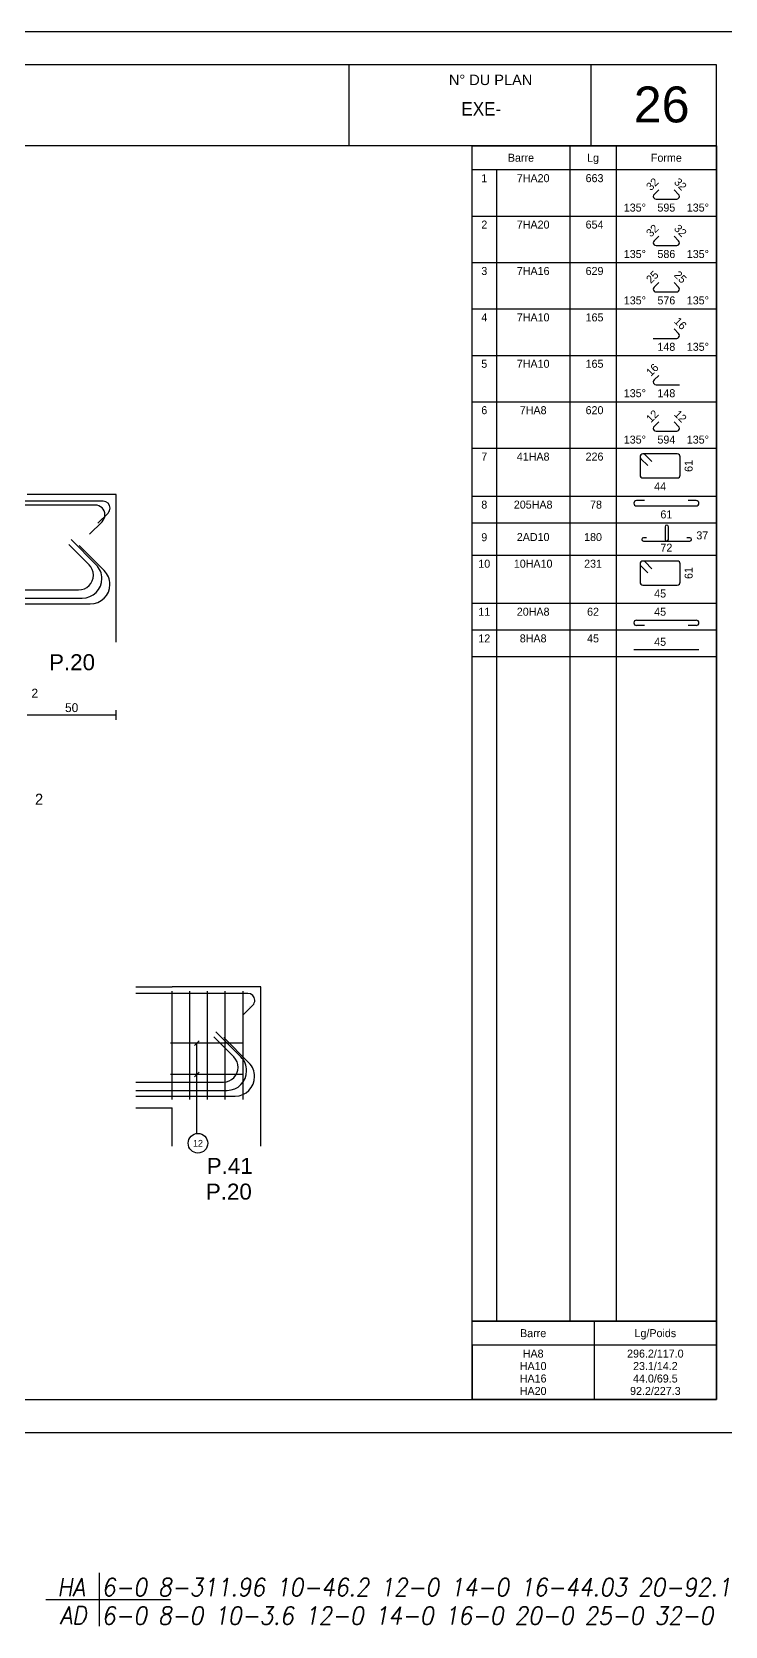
# Model space of a CAD drawing. Extents: x -12912 to 27386, y 1818 to 8189.
# Drawn here: x 17735 to 18125, y 3074 to 3971 of the extents above; entities that cross this region are included whole.
import ezdxf
from ezdxf.enums import TextEntityAlignment as Align

# ---------------------------------------------------------------- set-up
doc = ezdxf.new("R2010")
doc.units = 0
doc.header["$MEASUREMENT"] = 0
doc.layers.get('0').update_dxf_attribs({"linetype": 'CONTINUOUS'})
for name, color, linetype in [('1', 7, 'CONTINUOUS'), ('173', 7, 'CONTINUOUS'), ('5', 7, 'CONTINUOUS'), ('6', 7, 'CONTINUOUS'), ('7', 7, 'CONTINUOUS'), ('GO-CARTOUCHE', 7, 'CONTINUOUS'), ('GO-TEXTE', 9, 'CONTINUOUS'), ('PYC-HACHURE', 7, 'CONTINUOUS'), ('STR_TXT', 102, 'CONTINUOUS')]:
    doc.layers.add(name, color=color, linetype=linetype)
doc.styles.add('ARIAL', font='ARIAL.TTF')
doc.styles.add('Tableau', font='romans.shx', dxfattribs={"width": 0.9, "oblique": 10})
doc.styles.add('TEXTEBA', font='ARIAL.TTF')

# ---------------------------------------------------------------- blocks, each defined once
blk = doc.blocks.new('Smallsp')
at = {"layer": 'STR_TXT', "linetype": 'Continuous'}
for points in [[(0, 15), (0, -15)], [(-30, 0), (40, 0)]]:
    blk.add_lwpolyline(points, dxfattribs=at)
at = {"layer": 'STR_TXT', "linetype": 'Continuous', "style": 'Tableau', "oblique": 10, "width": 0.9}
for s, p in [('HA', (-23.6, 1.89)), ('AD', (-22.2, -13.94))]:
    blk.add_text(s, height=10, dxfattribs=at).set_placement(p)
for tag, p in [('SPAD', (1.4, 1.89)), ('SPHA', (1.4, -14.11))]:
    blk.add_attdef(tag, p, '', height=10, dxfattribs=at)

msp = doc.modelspace()

# ---------------------------------------------------------------- linework, layer by layer
at = {"layer": '1', "color": 1}
for points in [[(17770.924, 3670.849), (17756.782, 3684.991)], [(17766.915, 3670.89), (17755.601, 3682.203)], [(17775.424, 3667.599), (17761.282, 3681.741)], [(17769.346, 3665.021), (17769.346, 3665.021)], [(17774.146, 3663.071), (17774.146, 3663.071)], [(17778.646, 3659.821), (17778.646, 3659.821)], [(17196.646, 3648.821), (17767.646, 3648.821)], [(17201.146, 3652.071), (17763.146, 3652.071)], [(17203.246, 3656.721), (17761.046, 3656.721)], [(17852.373, 3394.102), (17838.231, 3408.244)], [(17848.364, 3394.142), (17837.05, 3405.456)], [(17856.873, 3390.852), (17842.731, 3404.994)], [(17793.236, 3379.973), (17842.495, 3379.973)], [(17850.795, 3388.273), (17850.795, 3388.273)], [(17855.595, 3386.323), (17855.595, 3386.323)], [(17860.095, 3383.073), (17860.095, 3383.073)], [(17793.236, 3375.323), (17844.595, 3375.323)], [(17793.236, 3372.073), (17849.095, 3372.073)]]:
    msp.add_lwpolyline(points, dxfattribs=at)
for centre, radius, start, end in [((17761.046, 3665.021), 8.3, 0, 45), ((17763.146, 3663.071), 11, 0, 45), ((17767.646, 3659.821), 11, 0, 45), ((17761.046, 3665.021), 8.3, 270, 0), ((17763.146, 3663.071), 11, 270, 0), ((17767.646, 3659.821), 11, 270, 0), ((17842.495, 3388.273), 8.3, 0, 45), ((17844.595, 3386.323), 11, 0, 45), ((17849.095, 3383.073), 11, 0, 45), ((17842.495, 3388.273), 8.3, 270, 0), ((17844.595, 3386.323), 11, 270, 0), ((17849.095, 3383.073), 11, 270, 0)]:
    msp.add_arc(centre, radius, start, end, dxfattribs=at)
at = {"layer": '173', "color": 173}
for p, q in [((17853.04, 3401.862), (17812.82, 3401.862)), ((17853.04, 3384.173), (17812.82, 3384.173))]:
    msp.add_line(p, q, dxfattribs=at)
for points in [[(17982.402, 3906.498), (18119.902, 3906.498), (18119.902, 3245.562), (17982.402, 3245.562), (17982.402, 3906.498)], [(17982.402, 3245.562), (18119.902, 3245.562), (18119.902, 3201.562), (17982.402, 3201.562), (17982.402, 3245.562)]]:
    msp.add_lwpolyline(points, close=True, dxfattribs=at)
for points in [[(18037.402, 3906.498), (18037.402, 3245.562)], [(18063.527, 3906.498), (18063.527, 3245.562)], [(18119.902, 3892.998), (17982.402, 3892.998)], [(17996.152, 3892.998), (17996.152, 3245.562)], [(18087.406, 3881.739), (18084.798, 3879.132)], [(18098.631, 3879.132), (18096.024, 3881.739)], [(18084.34, 3878.025), (18084.34, 3878.025)], [(18085.905, 3876.459), (18097.524, 3876.459)], [(18099.09, 3878.025), (18099.09, 3878.025)], [(17982.402, 3866.906), (18119.902, 3866.906)], [(18087.406, 3855.647), (18084.798, 3853.039)], [(18098.631, 3853.039), (18096.024, 3855.647)], [(18084.34, 3851.932), (18084.34, 3851.932)], [(18085.905, 3850.367), (18097.524, 3850.367)], [(18099.09, 3851.932), (18099.09, 3851.932)], [(17982.402, 3840.814), (18119.902, 3840.814)], [(18087.406, 3829.554), (18084.798, 3826.947)], [(18098.631, 3826.947), (18096.024, 3829.554)], [(18084.34, 3825.84), (18084.34, 3825.84)], [(18085.905, 3824.274), (18097.524, 3824.274)], [(18099.09, 3825.84), (18099.09, 3825.84)], [(17982.402, 3814.721), (18119.902, 3814.721)], [(18098.631, 3800.855), (18096.024, 3803.462)], [(18084.34, 3798.182), (18097.524, 3798.182)], [(18099.09, 3799.748), (18099.09, 3799.748)], [(17982.402, 3788.629), (18119.902, 3788.629)], [(18087.406, 3777.37), (18084.798, 3774.762)], [(18084.34, 3773.655), (18084.34, 3773.655)], [(18085.905, 3772.09), (18099.09, 3772.09)], [(17982.402, 3762.537), (18119.902, 3762.537)], [(18084.34, 3747.563), (18084.34, 3747.563)], [(18087.406, 3751.278), (18084.798, 3748.67)], [(18098.631, 3748.67), (18096.024, 3751.278)], [(18099.09, 3747.563), (18099.09, 3747.563)], [(18085.905, 3745.998), (18097.524, 3745.998)], [(17982.402, 3736.445), (18119.902, 3736.445)], [(18076.94, 3731.575), (18076.94, 3721.315)], [(18076.94, 3731.575), (18076.94, 3731.575)], [(18077.414, 3730.429), (18081.232, 3726.611)], [(18078.56, 3733.195), (18078.56, 3733.195)], [(18097.87, 3733.195), (18078.56, 3733.195)], [(18083.523, 3728.902), (18079.705, 3732.72)], [(18099.49, 3721.315), (18099.49, 3731.575)], [(18078.56, 3719.695), (18097.87, 3719.695)], [(17774.846, 3706.621), (17189.446, 3706.621)], [(17778.746, 3702.721), (17778.746, 3702.721)], [(17982.402, 3709.445), (18119.902, 3709.445)], [(18073.393, 3705.445), (18073.393, 3705.445)], [(18079.393, 3706.945), (18074.893, 3706.945)], [(18074.893, 3703.945), (18108.536, 3703.945)], [(18108.536, 3706.945), (18104.036, 3706.945)], [(18110.036, 3705.445), (18110.036, 3705.445)], [(17771.947, 3694.306), (17777.603, 3699.963)], [(17982.402, 3694.445), (18119.902, 3694.445)], [(17982.402, 3694.445), (18119.902, 3694.445)], [(17982.402, 3694.445), (18119.902, 3694.445)], [(17982.402, 3694.445), (18119.902, 3694.445)], [(18077.891, 3685.133), (18077.891, 3685.133)], [(18080.6, 3686.07), (18078.828, 3686.07)], [(18090.954, 3692.272), (18090.954, 3685.133)], [(18092.828, 3685.133), (18092.828, 3692.272)], [(18104.954, 3686.07), (18103.182, 3686.07)], [(18105.891, 3685.133), (18105.891, 3685.133)], [(17982.402, 3676.215), (18119.902, 3676.215)], [(17982.402, 3676.215), (18119.902, 3676.215)], [(17982.402, 3676.215), (18119.902, 3676.215)], [(17982.402, 3676.215), (18119.902, 3676.215)], [(18078.828, 3684.196), (18091.891, 3684.196)], [(18091.891, 3684.196), (18104.954, 3684.196)], [(18076.94, 3671.345), (18076.94, 3661.085)], [(18076.94, 3671.345), (18076.94, 3671.345)], [(18077.414, 3670.199), (18081.232, 3666.381)], [(18078.56, 3672.965), (18078.56, 3672.965)], [(18097.87, 3672.965), (18078.56, 3672.965)], [(18083.523, 3668.672), (18079.705, 3672.49)], [(18099.49, 3661.085), (18099.49, 3671.345)], [(18078.56, 3659.465), (18097.87, 3659.465)], [(17982.402, 3649.215), (18119.902, 3649.215)], [(17982.402, 3649.215), (18119.902, 3649.215)], [(17982.402, 3649.215), (18119.902, 3649.215)], [(17982.402, 3649.215), (18119.902, 3649.215)], [(17982.402, 3649.215), (18119.902, 3649.215)], [(17982.402, 3649.215), (18119.902, 3649.215)], [(17982.402, 3649.215), (18119.902, 3649.215)], [(17982.402, 3649.215), (18119.902, 3649.215)], [(17982.402, 3649.215), (18119.902, 3649.215)], [(17982.402, 3649.215), (18119.902, 3649.215)], [(18074.893, 3639.715), (18108.536, 3639.715)], [(17982.402, 3634.215), (18119.902, 3634.215)], [(18073.393, 3638.215), (18073.393, 3638.215)], [(18079.393, 3636.715), (18074.893, 3636.715)], [(18108.536, 3636.715), (18104.036, 3636.715)], [(18110.036, 3638.215), (18110.036, 3638.215)], [(18073.393, 3623.215), (18110.036, 3623.215)], [(17982.402, 3619.215), (18119.902, 3619.215)], [(17982.402, 3619.215), (18119.902, 3619.215)], [(17856.295, 3429.873), (17793.236, 3429.873)], [(17813.595, 3370.273), (17813.595, 3431.073)], [(17823.595, 3370.273), (17823.595, 3431.073)], [(17833.595, 3370.273), (17833.595, 3431.073)], [(17843.595, 3370.273), (17843.595, 3431.073)], [(17853.595, 3370.273), (17853.595, 3431.073)], [(17860.195, 3425.973), (17860.195, 3425.973)], [(17853.396, 3417.559), (17859.053, 3423.216)], [(18051.152, 3245.562), (18051.152, 3201.562)], [(18119.902, 3232.062), (17982.402, 3232.062)], [(17982.402, 3232.062), (17982.402, 3201.562)]]:
    msp.add_lwpolyline(points, dxfattribs=at)
for centre, radius, start, end in [((18085.905, 3878.025), 1.566, 135, 180), ((18085.905, 3878.025), 1.566, 180, 270), ((18097.524, 3878.025), 1.566, 270, 0), ((18097.524, 3878.025), 1.566, 0, 45), ((18085.905, 3851.932), 1.566, 135, 180), ((18085.905, 3851.932), 1.566, 180, 270), ((18097.524, 3851.932), 1.566, 270, 0), ((18097.524, 3851.932), 1.566, 0, 45), ((18085.905, 3825.84), 1.566, 135, 180), ((18085.905, 3825.84), 1.566, 180, 270), ((18097.524, 3825.84), 1.566, 270, 0), ((18097.524, 3825.84), 1.566, 0, 45), ((18097.524, 3799.748), 1.566, 0, 45), ((18097.524, 3799.748), 1.566, 270, 0), ((18085.905, 3773.655), 1.566, 135, 180), ((18085.905, 3773.655), 1.566, 180, 270), ((18085.905, 3747.563), 1.566, 135, 180), ((18085.905, 3747.563), 1.566, 180, 270), ((18097.524, 3747.563), 1.566, 270, 0), ((18097.524, 3747.563), 1.566, 0, 45), ((18078.56, 3731.575), 1.62, 90, 180), ((18078.56, 3731.575), 1.62, 180, 225), ((18078.56, 3731.575), 1.62, 45, 90), ((18097.87, 3731.575), 1.62, 0, 90), ((18078.56, 3721.315), 1.62, 180, 270), ((18097.87, 3721.315), 1.62, 270, 0), ((17774.846, 3702.721), 3.9, 0, 90), ((17774.846, 3702.721), 3.9, 315, 0), ((18074.893, 3705.445), 1.5, 90, 180), ((18074.893, 3705.445), 1.5, 180, 270), ((18108.536, 3705.445), 1.5, 0, 90), ((18108.536, 3705.445), 1.5, 270, 0), ((18078.828, 3685.133), 0.937, 90, 180), ((18078.828, 3685.133), 0.937, 180, 270), ((18091.891, 3692.272), 0.937, 90, 180), ((18091.891, 3685.133), 0.937, 180, 270), ((18091.891, 3692.272), 0.937, 0, 90), ((18091.891, 3685.133), 0.937, 270, 0), ((18104.954, 3685.133), 0.937, 0, 90), ((18104.954, 3685.133), 0.937, 270, 0), ((18078.56, 3671.345), 1.62, 90, 180), ((18078.56, 3671.345), 1.62, 180, 225), ((18078.56, 3671.345), 1.62, 45, 90), ((18097.87, 3671.345), 1.62, 0, 90), ((18078.56, 3661.085), 1.62, 180, 270), ((18097.87, 3661.085), 1.62, 270, 0), ((18074.893, 3638.215), 1.5, 90, 180), ((18108.536, 3638.215), 1.5, 0, 90), ((18074.893, 3638.215), 1.5, 180, 270), ((18108.536, 3638.215), 1.5, 270, 0), ((17856.295, 3425.973), 3.9, 0, 90), ((17856.295, 3425.973), 3.9, 315, 0)]:
    msp.add_arc(centre, radius, start, end, dxfattribs=at)
at = {"layer": '5', "color": 5}
for points in [[(17770.346, 3704.471), (17631.297, 3704.471)], [(17767.164, 3688.01), (17774.235, 3695.081)], [(17775.846, 3698.971), (17775.846, 3698.971)], [(17732.146, 3586.404), (17782.146, 3586.404)], [(17782.146, 3583.654), (17782.146, 3589.154)], [(17857.295, 3422.223), (17857.295, 3422.223)]]:
    msp.add_lwpolyline(points, dxfattribs=at)
for start, end in [(0, 90), (315, 0)]:
    msp.add_arc((17770.346, 3698.971), 5.5, start, end, dxfattribs=at)
at = {"layer": '6', "color": 6}
for points in [[(17828.923, 3403.173), (17826.272, 3400.521)], [(17827.597, 3351.065), (17827.597, 3401.862)], [(17828.923, 3385.499), (17826.272, 3382.847)]]:
    msp.add_lwpolyline(points, dxfattribs=at)
msp.add_circle((17828.205, 3345.599), 5.5, dxfattribs=at)
at = {"layer": '7', "color": 7}
for points in [[(17782.146, 3710.321), (17732.146, 3710.321)], [(17782.146, 3710.321), (17757.146, 3710.321)], [(17782.146, 3627.321), (17782.146, 3710.321)], [(17782.146, 3627.321), (17782.146, 3642.321)], [(17793.236, 3433.573), (17813.595, 3433.573)], [(17863.595, 3433.573), (17813.595, 3433.573)], [(17863.595, 3433.573), (17838.595, 3433.573)], [(17863.595, 3343.99), (17863.595, 3433.573)], [(17793.236, 3365.573), (17813.595, 3365.573)], [(17813.595, 3343.99), (17813.595, 3365.573)], [(17863.595, 3343.99), (17863.595, 3365.573)]]:
    msp.add_lwpolyline(points, dxfattribs=at)
at = {"layer": 'GO-CARTOUCHE', "linetype": 'Continuous'}
for points in [[(18138.461, 3183.004), (18138.461, 3970.504), (17024.824, 3970.504), (17024.824, 3183.004)], [(18119.902, 3201.562), (18119.902, 3951.945), (17043.383, 3951.945), (17043.383, 3201.562)]]:
    msp.add_lwpolyline(points, close=True, dxfattribs=at)
at = {"layer": 'GO-TEXTE', "color": 7}
for points in [[(17913.099, 3951.945), (17913.099, 3906.498)], [(18049.158, 3951.945), (18049.158, 3906.498)], [(18119.902, 3906.498), (17043.383, 3906.498)]]:
    msp.add_lwpolyline(points, dxfattribs=at)

# ---------------------------------------------------------------- block references
at = {"layer": 'STR_TXT', "linetype": 'Continuous'}
msp.add_blockref('Smallsp', (17772.699, 3089.081), dxfattribs=at).add_auto_attribs({'SPHA': '6-0 8-0 10-3.6 12-0 14-0 16-0 20-0 25-0 32-0 ', 'SPAD': '6-0 8-311.96 10-46.2 12-0 14-0 16-44.03 20-92.19 25-0 32-0 '})

# ---------------------------------------------------------------- texts
at = {"style": 'ARIAL'}
for s, p in [('P.20', (17744.466, 3620.563)), ('P.41', (17833.16, 3337.348)), ('P.20', (17832.673, 3322.894))]:
    msp.add_text(s, height=8.9847, dxfattribs=at).set_placement(p, align=Align.TOP_LEFT)
at = {"layer": '173', "color": 173}
for s, p in [('Barre', (18009.902, 3899.748)), ('Lg', (18050.465, 3899.748)), ('Forme', (18091.715, 3899.748)), ('Barre', (18016.777, 3238.812)), ('Lg/Poids', (18085.527, 3238.812))]:
    msp.add_text(s, height=4.5, dxfattribs=at).set_placement(p, align=Align.MIDDLE_CENTER)
for s, p in [('1', (17989.277, 3890.498)), ('7HA20', (18016.777, 3890.498)), (' 663', (18050.465, 3890.498)), ('595', (18091.715, 3873.959)), ('2', (17989.277, 3864.406)), ('7HA20', (18016.777, 3864.406)), (' 654', (18050.465, 3864.406)), ('586', (18091.715, 3847.867)), ('3', (17989.277, 3838.314)), ('7HA16', (18016.777, 3838.314)), (' 629', (18050.465, 3838.314)), ('576', (18091.715, 3821.774)), ('4', (17989.277, 3812.221)), ('7HA10', (18016.777, 3812.221)), (' 165', (18050.465, 3812.221)), ('148', (18091.715, 3795.682)), ('5', (17989.277, 3786.129)), ('7HA10', (18016.777, 3786.129)), (' 165', (18050.465, 3786.129)), ('148', (18091.715, 3769.59)), ('6', (17989.277, 3760.037)), ('7HA8', (18016.777, 3760.037)), (' 620', (18050.465, 3760.037)), ('594', (18091.715, 3743.498)), ('7', (17989.277, 3733.945)), ('41HA8', (18016.777, 3733.945)), (' 226', (18050.465, 3733.945)), ('44', (18088.215, 3717.195)), ('8', (17989.277, 3706.945)), ('205HA8', (18016.777, 3706.945)), ('  78', (18050.465, 3706.945)), ('61', (18091.715, 3701.445)), ('9', (17989.277, 3688.606)), ('2AD10', (18016.777, 3688.715)), ('180', (18050.465, 3688.715)), ('37', (18111.922, 3689.652)), ('72', (18091.715, 3682.737)), ('10', (17989.277, 3673.715)), ('10HA10', (18016.777, 3673.715)), ('231', (18050.465, 3673.715)), ('45', (18088.215, 3656.965)), ('11', (17989.277, 3646.715)), ('20HA8', (18016.777, 3646.715)), ('62', (18050.465, 3646.715)), ('45', (18088.215, 3646.715)), ('12', (17989.277, 3631.715)), ('8HA8', (18016.777, 3631.715)), ('45', (18050.465, 3631.715)), ('45', (18088.215, 3629.801)), ('HA8', (18016.777, 3229.562)), ('296.2/117.0', (18085.527, 3229.562)), ('HA10', (18016.777, 3222.562)), ('23.1/14.2', (18085.527, 3222.562)), ('HA16', (18016.777, 3215.562)), ('44.0/69.5', (18085.527, 3215.562)), ('HA20', (18016.777, 3208.562)), ('92.2/227.3', (18085.527, 3208.562))]:
    msp.add_text(s, height=4.5, dxfattribs=at).set_placement(p, align=Align.TOP_CENTER)
for s, p in [('32', (18083.03, 3880.899)), ('32', (18083.03, 3854.807)), ('25', (18083.03, 3828.715)), ('16', (18083.03, 3776.53)), ('12', (18083.03, 3750.438))]:
    msp.add_text(s, height=4.5, rotation=45, dxfattribs=at).set_placement(p)
for s, p in [('32', (18100.399, 3880.899)), ('32', (18100.399, 3854.807)), ('25', (18100.399, 3828.715)), ('16', (18100.399, 3802.622)), ('12', (18100.399, 3750.438))]:
    msp.add_text(s, height=4.5, rotation=315, dxfattribs=at).set_placement(p, align=Align.RIGHT)
for p in [(18080.215, 3873.959), (18080.215, 3847.867), (18080.215, 3821.774), (18080.215, 3769.59), (18080.215, 3743.498)]:
    msp.add_text('135°', height=4.5, dxfattribs=at).set_placement(p, align=Align.TOP_RIGHT)
for p in [(18103.215, 3873.959), (18103.215, 3847.867), (18103.215, 3821.774), (18103.215, 3795.682), (18103.215, 3743.498)]:
    msp.add_text('135°', height=4.5, dxfattribs=at).set_placement(p, align=Align.TOP_LEFT)
for p in [(18101.99, 3726.445), (18101.99, 3666.215)]:
    msp.add_text('61', height=4.5, rotation=90, dxfattribs=at).set_placement(p, align=Align.TOP_CENTER)
at = {"layer": '5', "color": 5}
msp.add_text('50', height=5, dxfattribs=at).set_placement((17757.146, 3588.036), align=Align.CENTER)
at = {"layer": '5', "color": 5, "insert": (17736.406, 3598.686), "char_height": 5, "attachment_point": 5}
msp.add_mtext('2', dxfattribs=at)
at = {"layer": '6', "color": 6}
msp.add_text('12', height=3.75, dxfattribs=at).set_placement((17828.205, 3345.599), align=Align.MIDDLE_CENTER)
at = {"layer": 'GO-CARTOUCHE', "color": 2, "style": 'TEXTEBA'}
msp.add_text('26', height=20.1986, dxfattribs=at).set_placement((18073.378, 3919.597))
at = {"layer": 'GO-CARTOUCHE', "color": 2, "style": 'TEXTEBA', "width": 0.9}
msp.add_text('EXE-', height=7.6364, dxfattribs=at).set_placement((17987.601, 3923.43), align=Align.CENTER)
at = {"layer": 'GO-TEXTE', "style": 'TEXTEBA'}
msp.add_text('N° DU PLAN', height=5.8564, dxfattribs=at).set_placement((17992.825, 3940.602), align=Align.CENTER)
at = {"layer": 'PYC-HACHURE'}
msp.add_text('2', height=6.222, dxfattribs=at).set_placement((17738.814, 3535.901), align=Align.CENTER)

doc.saveas('drawing.dxf')
